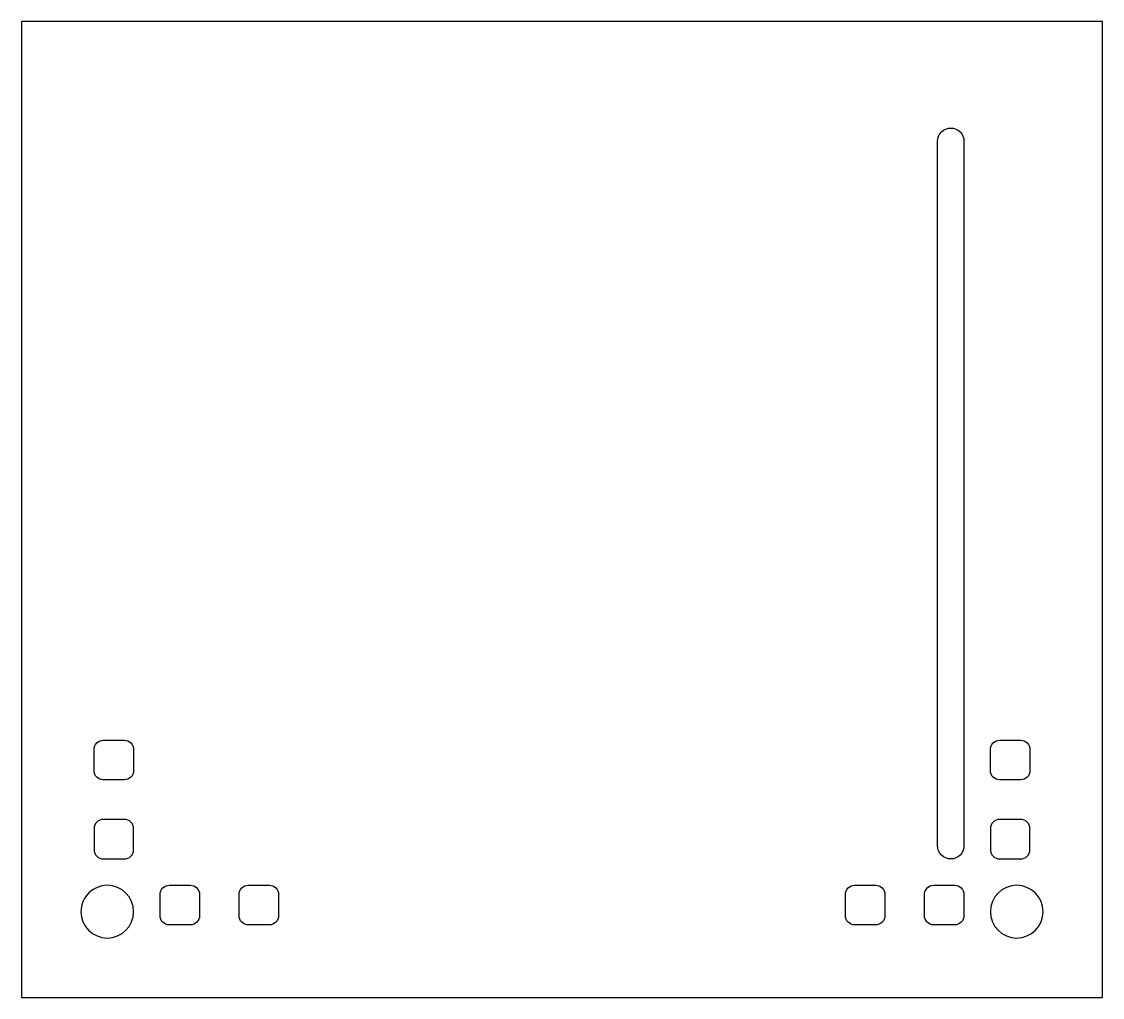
# Model space of a CAD drawing. Header units: inches. Extents: x 0 to 41, y 0 to 37.
import ezdxf

# ---------------------------------------------------------------- set-up
doc = ezdxf.new("R2010")
doc.units = ezdxf.units.IN

msp = doc.modelspace()

# ---------------------------------------------------------------- linework, layer by layer
at = {"layer": 'INTERIOR_PROFILES'}
for points in [[(35.75, 32.466), (35.75, 5.75, -0.414214), (35.25, 5.25, -0.414214), (34.75, 5.75), (34.75, 32.466, -0.414214), (35.25, 32.966, -0.414214)], [(3.9, 8.25), (3.1, 8.25, -0.414214), (2.75, 8.6), (2.75, 9.4, -0.414214), (3.1, 9.75), (3.9, 9.75, -0.414214), (4.25, 9.4), (4.25, 8.6, -0.414214)], [(36.75, 8.6), (36.75, 9.4, -0.414214), (37.1, 9.75), (37.9, 9.75, -0.414214), (38.25, 9.4), (38.25, 8.6, -0.414214), (37.9, 8.25), (37.1, 8.25, -0.414214)], [(4.25, 6.4, 0.414214), (3.9, 6.75), (3.1, 6.75, 0.414214), (2.75, 6.4), (2.75, 5.6, 0.414214), (3.1, 5.25), (3.9, 5.25, 0.414214), (4.25, 5.6)], [(36.75, 5.6, 0.414214), (37.1, 5.25), (37.9, 5.25, 0.414214), (38.25, 5.6), (38.25, 6.4, 0.414214), (37.9, 6.75), (37.1, 6.75, 0.414214), (36.75, 6.4)], [(6.75, 3.9), (6.75, 3.1, -0.414214), (6.4, 2.75), (5.6, 2.75, -0.414214), (5.25, 3.1), (5.25, 3.9, -0.414214), (5.6, 4.25), (6.4, 4.25, -0.414214)], [(9.4, 2.75), (8.6, 2.75, -0.414214), (8.25, 3.1), (8.25, 3.9, -0.414214), (8.6, 4.25), (9.4, 4.25, -0.414214), (9.75, 3.9), (9.75, 3.1, -0.414214)], [(32.4, 2.75), (31.6, 2.75, -0.414214), (31.25, 3.1), (31.25, 3.9, -0.414214), (31.6, 4.25), (32.4, 4.25, -0.414214), (32.75, 3.9), (32.75, 3.1, -0.414214)], [(35.4, 2.75), (34.6, 2.75, -0.414214), (34.25, 3.1), (34.25, 3.9, -0.414214), (34.6, 4.25), (35.4, 4.25, -0.414214), (35.75, 3.9), (35.75, 3.1, -0.414214)]]:
    msp.add_lwpolyline(points, format="xyb", close=True, dxfattribs=at)
at = {"layer": 'INTERIOR_PROFILES', "extrusion": (0, 0, -1)}
for centre in [(-3.25, 3.25), (-37.75, 3.25)]:
    msp.add_circle(centre, 1, dxfattribs=at)
at = {"layer": 'OUTER_PROFILES'}
msp.add_lwpolyline([(0, 37), (0, 0), (41, 0), (41, 37)], close=True, dxfattribs=at)

doc.saveas('drawing.dxf')
